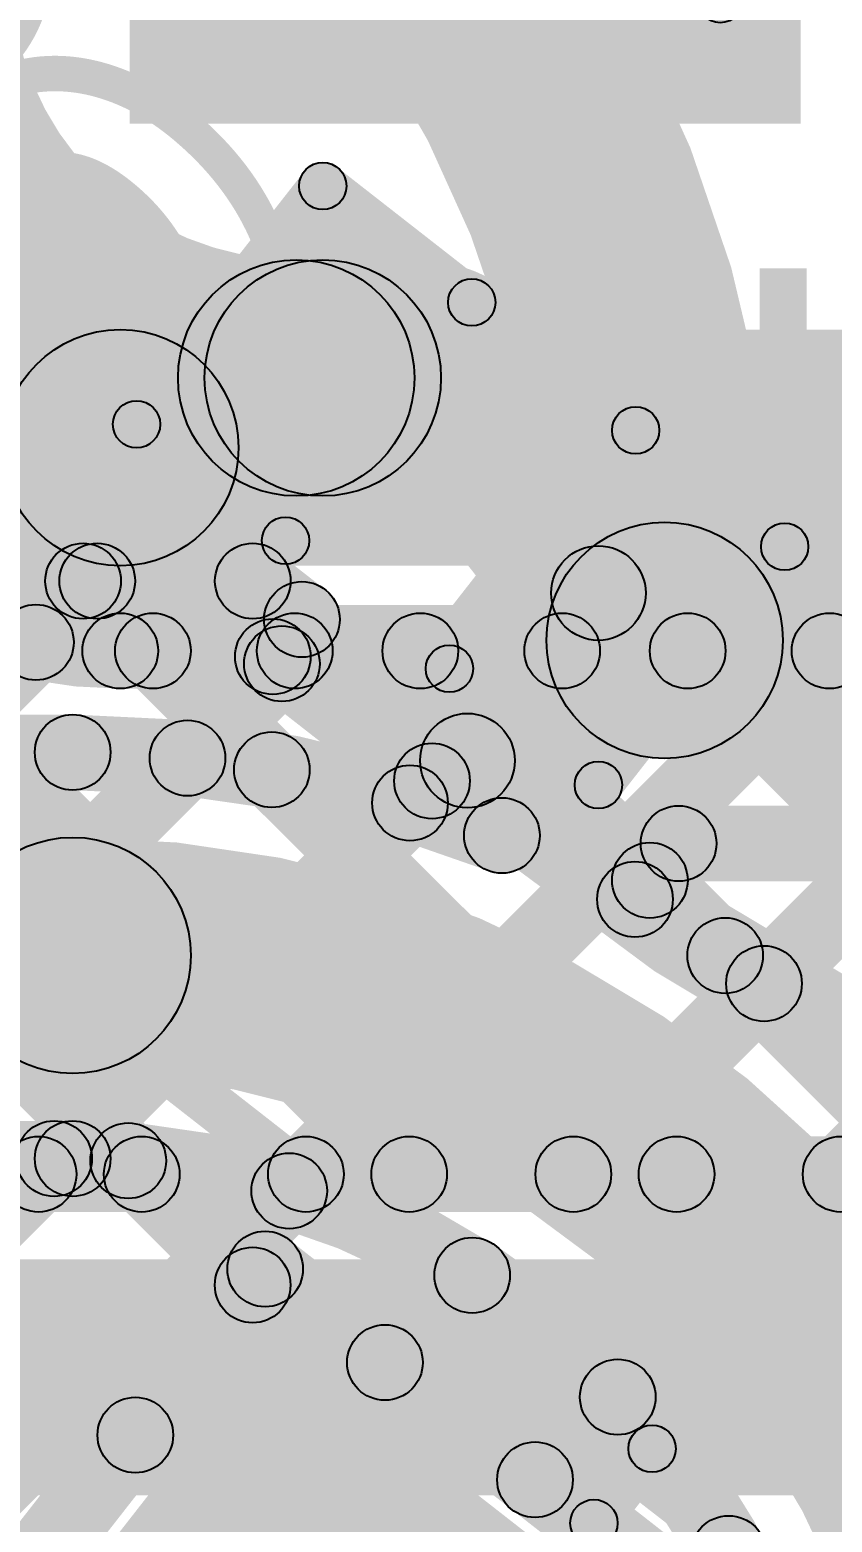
# Model space of a CAD drawing. Header units: millimetres. Extents: x -2.17 to 2.17, y -2.17 to 2.17.
# Drawn here: x -0.4276 to -0.3427, y -0.5983 to -0.4404 of the extents above; entities that cross this region are included whole.
import ezdxf

# ---------------------------------------------------------------- set-up
doc = ezdxf.new("R2010")
doc.units = ezdxf.units.MM
doc.header["$MEASUREMENT"] = 0
for name, color, linetype in [('BottomLayer', 5, 'Continuous'), ('BottomOverlay', 54, 'Continuous'), ('BottomPaste', 16, 'Continuous'), ('BottomSolder', 6, 'Continuous'), ('Mechanical2', 216, 'Continuous'), ('TopLayer', 1, 'Continuous'), ('TopOverlay', 2, 'Continuous'), ('TopPaste', 8, 'Continuous'), ('TopSolder', 216, 'Continuous')]:
    doc.layers.add(name, color=color, linetype=linetype)

# ---------------------------------------------------------------- blocks, each defined once
blk = doc.blocks.new('WS2812B_M____246')
at = {"layer": 'TopLayer'}
blk.add_hatch(color=1, dxfattribs=at).paths.add_polyline_path([(0.03503955, 0.05078785), (0.09409465, 0.05078785), (0.09409465, 0.01141775), (0.03503955, 0.01141775)])
at = {"layer": 'TopOverlay'}
for points in [[(-0.07000009642857143, 0.06749990000000256), (-0.07000010357142857, 0.07249989999999745), (0.06999989642857143, 0.07250009999999744), (0.06999990357142857, 0.06750010000000255)], [(0.07250009999950001, 0.0600000499995), (0.0675001000005, 0.05999995000050001), (0.06749990000049999, 0.0700000500005), (0.0724998999995, 0.0700001499995)]]:
    blk.add_hatch(color=2, dxfattribs=at).paths.add_polyline_path(points)
h = blk.add_hatch(color=2, dxfattribs=at)
edge = h.paths.add_edge_path()
edge.add_arc((0.0699999, 0.0700001), 0.0025, 0, 360)
h = blk.add_hatch(color=2, dxfattribs=at)
edge = h.paths.add_edge_path()
edge.add_arc((0.0699999, 0.0700001), 0.0025, 0, 360)
h = blk.add_hatch(color=2, dxfattribs=at)
edge = h.paths.add_edge_path()
edge.add_arc((0.0700001, 0.06), 0.0025, 0, 360)
at = {"layer": 'TopPaste'}
blk.add_hatch(color=8, dxfattribs=at).paths.add_polyline_path([(0.03503955, 0.05078785), (0.09409465, 0.05078785), (0.09409465, 0.01141775), (0.03503955, 0.01141775)])
at = {"layer": 'TopSolder'}
blk.add_hatch(color=216, dxfattribs=at).paths.add_polyline_path([(0.03103955, 0.05478785), (0.09809465, 0.05478785), (0.09809465, 0.00741775), (0.03103955, 0.00741775)])
at = {"layer": 'TopOverlay'}
for centre in [(0.0699999, 0.0700001), (0.0699999, 0.0700001), (0.0700001, 0.06)]:
    blk.add_circle(centre, 0.0025, dxfattribs=at)
blk = doc.blocks.new('1255AY_1R0N_P3_B_279')
at = {"layer": 'BottomLayer'}
blk.add_hatch(color=5, dxfattribs=at).paths.add_polyline_path([(-0.12401575, 0.1122047), (-0.06102365000000003, 0.1122047), (-0.06102364999999998, -0.1122047), (-0.12401575, -0.1122047)])
at = {"layer": 'BottomPaste'}
blk.add_hatch(color=16, dxfattribs=at).paths.add_polyline_path([(-0.12401575, 0.1122047), (-0.06102365000000003, 0.1122047), (-0.06102364999999998, -0.1122047), (-0.12401575, -0.1122047)])
at = {"layer": 'BottomSolder'}
blk.add_hatch(color=6, dxfattribs=at).paths.add_polyline_path([(-0.12801575, 0.1162047), (-0.05702365000000002, 0.1162047), (-0.05702364999999997, -0.1162047), (-0.12801575, -0.1162047)])
blk = doc.blocks.new('C__0402_417')
at = {"layer": 'TopLayer'}
for points in [[(-0.0275, -0.0125), (-0.0275, 0.0125), (-0.009499999999999998, 0.0125), (-0.009500000000000001, -0.0125)], [(0.009499999999999998, -0.0125), (0.009500000000000001, 0.0125), (0.0275, 0.0125), (0.0275, -0.0125)]]:
    blk.add_hatch(color=1, dxfattribs=at).paths.add_polyline_path(points)
at = {"layer": 'TopOverlay'}
h = blk.add_hatch(color=2, dxfattribs=at)
edge = h.paths.add_edge_path()
edge.add_arc((-0.031, 0.016), 0.0025, 0, 360)
h = blk.add_hatch(color=2, dxfattribs=at)
edge = h.paths.add_edge_path()
edge.add_arc((-0.031, 0.016), 0.0025, 0, 360)
for points in [[(-0.0109999, 0.0185), (-0.0109999, 0.0135), (-0.031, 0.0135), (-0.031, 0.0185)], [(0.031, 0.0185), (0.031, 0.0135), (0.011, 0.0135), (0.011, 0.0185)], [(-0.0335, 0.016), (-0.0285, 0.016), (-0.0285, -0.016), (-0.0335, -0.016)], [(0.0285, 0.016), (0.0335, 0.016), (0.0335, -0.016), (0.0285, -0.016)], [(-0.011, -0.0135), (-0.011, -0.0185), (-0.031, -0.0185), (-0.031, -0.0135)], [(0.031, -0.0135), (0.031, -0.0185), (0.0109999, -0.0185), (0.0109999, -0.0135)]]:
    blk.add_hatch(color=2, dxfattribs=at).paths.add_polyline_path(points)
h = blk.add_hatch(color=2, dxfattribs=at)
edge = h.paths.add_edge_path()
edge.add_arc((-0.0109999, 0.016), 0.0025, 0, 360)
h = blk.add_hatch(color=2, dxfattribs=at)
edge = h.paths.add_edge_path()
edge.add_arc((0.011, 0.016), 0.0025, 0, 360)
h = blk.add_hatch(color=2, dxfattribs=at)
edge = h.paths.add_edge_path()
edge.add_arc((0.031, 0.016), 0.0025, 0, 360)
h = blk.add_hatch(color=2, dxfattribs=at)
edge = h.paths.add_edge_path()
edge.add_arc((0.031, 0.016), 0.0025, 0, 360)
h = blk.add_hatch(color=2, dxfattribs=at)
edge = h.paths.add_edge_path()
edge.add_arc((-0.031, -0.016), 0.0025, 0, 360)
h = blk.add_hatch(color=2, dxfattribs=at)
edge = h.paths.add_edge_path()
edge.add_arc((-0.031, -0.016), 0.0025, 0, 360)
h = blk.add_hatch(color=2, dxfattribs=at)
edge = h.paths.add_edge_path()
edge.add_arc((-0.011, -0.016), 0.0025, 0, 360)
h = blk.add_hatch(color=2, dxfattribs=at)
edge = h.paths.add_edge_path()
edge.add_arc((0.0109999, -0.016), 0.0025, 0, 360)
h = blk.add_hatch(color=2, dxfattribs=at)
edge = h.paths.add_edge_path()
edge.add_arc((0.031, -0.016), 0.0025, 0, 360)
h = blk.add_hatch(color=2, dxfattribs=at)
edge = h.paths.add_edge_path()
edge.add_arc((0.031, -0.016), 0.0025, 0, 360)
at = {"layer": 'TopPaste'}
for points in [[(-0.0275, -0.0125), (-0.0275, 0.0125), (-0.009499999999999998, 0.0125), (-0.009500000000000001, -0.0125)], [(0.009499999999999998, -0.0125), (0.009500000000000001, 0.0125), (0.0275, 0.0125), (0.0275, -0.0125)]]:
    blk.add_hatch(color=8, dxfattribs=at).paths.add_polyline_path(points)
at = {"layer": 'TopSolder'}
for points in [[(-0.0298622, -0.0148622), (-0.0298622, 0.0148622), (-0.007137799999999999, 0.0148622), (-0.007137800000000001, -0.0148622)], [(0.007137799999999999, -0.0148622), (0.007137800000000001, 0.0148622), (0.0298622, 0.0148622), (0.0298622, -0.0148622)]]:
    blk.add_hatch(color=216, dxfattribs=at).paths.add_polyline_path(points)
at = {"layer": 'TopOverlay'}
for centre in [(-0.031, 0.016), (-0.031, 0.016), (-0.0109999, 0.016), (0.011, 0.016), (0.031, 0.016), (0.031, 0.016), (-0.031, -0.016), (-0.031, -0.016), (-0.011, -0.016), (0.0109999, -0.016), (0.031, -0.016), (0.031, -0.016)]:
    blk.add_circle(centre, 0.0025, dxfattribs=at)
blk = doc.blocks.new('C__0402_433')
at = {"layer": 'TopLayer'}
for points in [[(-0.0275001, -0.0125), (-0.0275001, 0.0125), (-0.009500100000000003, 0.0125), (-0.009500099999999997, -0.0125)], [(0.009500100000000003, -0.0125), (0.009500099999999997, 0.0125), (0.0275001, 0.0125), (0.0275001, -0.0125)]]:
    blk.add_hatch(color=1, dxfattribs=at).paths.add_polyline_path(points)
at = {"layer": 'TopOverlay'}
h = blk.add_hatch(color=2, dxfattribs=at)
edge = h.paths.add_edge_path()
edge.add_arc((-0.0309999, 0.0159999), 0.0025, 0, 360)
h = blk.add_hatch(color=2, dxfattribs=at)
edge = h.paths.add_edge_path()
edge.add_arc((-0.0309999, 0.0159999), 0.0025, 0, 360)
for points in [[(-0.030999875, 0.013499900000125), (-0.030999925, 0.018499899999875), (-0.010999925, 0.018500099999875), (-0.010999875, 0.013500100000125)], [(0.011, 0.0135), (0.011, 0.0185), (0.0309999, 0.0185), (0.0309999, 0.0135)], [(-0.0284999, -0.016), (-0.0334999, -0.016), (-0.0334999, 0.0159999), (-0.0284999, 0.0159999)], [(0.0334999, -0.0159999), (0.0284999, -0.0159999), (0.0284999, 0.016), (0.0334999, 0.016)], [(-0.0309999, -0.0185), (-0.0309999, -0.0135), (-0.011, -0.0135), (-0.011, -0.0185)], [(0.010999925, -0.018500099999875), (0.010999875, -0.013500100000125), (0.030999875, -0.013499900000125), (0.030999925, -0.018499899999875)]]:
    blk.add_hatch(color=2, dxfattribs=at).paths.add_polyline_path(points)
h = blk.add_hatch(color=2, dxfattribs=at)
edge = h.paths.add_edge_path()
edge.add_arc((-0.0109999, 0.0160001), 0.0025, 0, 360)
h = blk.add_hatch(color=2, dxfattribs=at)
edge = h.paths.add_edge_path()
edge.add_arc((0.011, 0.016), 0.0025, 0, 360)
h = blk.add_hatch(color=2, dxfattribs=at)
edge = h.paths.add_edge_path()
edge.add_arc((0.0309999, 0.016), 0.0025, 0, 360)
h = blk.add_hatch(color=2, dxfattribs=at)
edge = h.paths.add_edge_path()
edge.add_arc((0.0309999, 0.016), 0.0025, 0, 360)
h = blk.add_hatch(color=2, dxfattribs=at)
edge = h.paths.add_edge_path()
edge.add_arc((-0.0309999, -0.016), 0.0025, 0, 360)
h = blk.add_hatch(color=2, dxfattribs=at)
edge = h.paths.add_edge_path()
edge.add_arc((-0.0309999, -0.016), 0.0025, 0, 360)
h = blk.add_hatch(color=2, dxfattribs=at)
edge = h.paths.add_edge_path()
edge.add_arc((-0.011, -0.016), 0.0025, 0, 360)
h = blk.add_hatch(color=2, dxfattribs=at)
edge = h.paths.add_edge_path()
edge.add_arc((0.0109999, -0.0160001), 0.0025, 0, 360)
h = blk.add_hatch(color=2, dxfattribs=at)
edge = h.paths.add_edge_path()
edge.add_arc((0.0309999, -0.0159999), 0.0025, 0, 360)
h = blk.add_hatch(color=2, dxfattribs=at)
edge = h.paths.add_edge_path()
edge.add_arc((0.0309999, -0.0159999), 0.0025, 0, 360)
at = {"layer": 'TopPaste'}
for points in [[(-0.0275001, -0.0125), (-0.0275001, 0.0125), (-0.009500100000000003, 0.0125), (-0.009500099999999997, -0.0125)], [(0.009500100000000003, -0.0125), (0.009500099999999997, 0.0125), (0.0275001, 0.0125), (0.0275001, -0.0125)]]:
    blk.add_hatch(color=8, dxfattribs=at).paths.add_polyline_path(points)
at = {"layer": 'TopSolder'}
for points in [[(-0.0298623, -0.0148622), (-0.0298623, 0.0148622), (-0.007137900000000003, 0.0148622), (-0.007137899999999997, -0.0148622)], [(0.007137900000000003, -0.0148622), (0.007137899999999997, 0.0148622), (0.0298623, 0.0148622), (0.0298623, -0.0148622)]]:
    blk.add_hatch(color=216, dxfattribs=at).paths.add_polyline_path(points)
at = {"layer": 'TopOverlay'}
for centre in [(-0.0309999, 0.0159999), (-0.0309999, 0.0159999), (-0.0109999, 0.0160001), (0.011, 0.016), (0.0309999, 0.016), (0.0309999, 0.016), (-0.0309999, -0.016), (-0.0309999, -0.016), (-0.011, -0.016), (0.0109999, -0.0160001), (0.0309999, -0.0159999), (0.0309999, -0.0159999)]:
    blk.add_circle(centre, 0.0025, dxfattribs=at)

msp = doc.modelspace()

# ---------------------------------------------------------------- hatches: boundary and pattern name
at = {"layer": 'BottomLayer'}
for points in [[(-0.5043284271247461, -0.4502691271247461), (-0.4986715728752539, -0.4446122728752538), (-0.3846122728752538, -0.5586715728752538), (-0.3902691271247462, -0.5643284271247462)], [(-0.418, -0.4971105), (-0.418, -0.4721105), (-0.33, -0.4721105), (-0.33, -0.4971105)], [(-0.5043284271247461, -0.4785534271247461), (-0.4986715728752539, -0.4728965728752538), (-0.4128965728752538, -0.5586715728752538), (-0.4185534271247462, -0.5643284271247462)], [(-0.3672484728752538, -0.5643284271247462), (-0.3729053271247462, -0.5586715728752538), (-0.3124440271247462, -0.4982102728752539), (-0.3067871728752538, -0.5038671271247461)], [(-0.418, -0.5101105), (-0.418, -0.5021105), (-0.33, -0.5021105), (-0.33, -0.5101105)], [(-0.4803856728752539, -0.5643284271247462), (-0.4860425271247462, -0.5586715728752538), (-0.4297496271247461, -0.5023786728752538), (-0.4240927728752539, -0.5080355271247461)], [(-0.4521013728752539, -0.5643284271247462), (-0.4577582271247461, -0.5586715728752538), (-0.4023687271247462, -0.5032820728752538), (-0.3967118728752538, -0.5089389271247462)], [(-0.4238170728752538, -0.5643284271247462), (-0.4294739271247461, -0.5586715728752538), (-0.3740844271247462, -0.5032820728752538), (-0.3684275728752538, -0.5089389271247462)], [(-0.4173743271247462, -0.5089389271247462), (-0.4117174728752538, -0.5032820728752538), (-0.3563279728752538, -0.5586715728752538), (-0.3619848271247462, -0.5643284271247462)], [(-0.3955327728752538, -0.5643284271247462), (-0.4011896271247462, -0.5586715728752538), (-0.3458001271247462, -0.5032820728752538), (-0.3401432728752538, -0.5089389271247462)], [(-0.3890900271247462, -0.5089389271247462), (-0.3834331728752538, -0.5032820728752538), (-0.3280436728752538, -0.5586715728752538), (-0.3337005271247462, -0.5643284271247462)], [(-0.3608057271247462, -0.5089389271247462), (-0.3551488728752538, -0.5032820728752538), (-0.2997593728752538, -0.5586715728752538), (-0.3054162271247462, -0.5643284271247462)], [(-0.3389641728752538, -0.5643284271247462), (-0.3446210271247462, -0.5586715728752538), (-0.3023284271247462, -0.5163789728752538), (-0.2966715728752538, -0.5220358271247462)], [(-1.037448, -0.5655), (-1.037448, -0.5575), (-0.296592, -0.5575), (-0.296592, -0.5655)], [(-1.0686105, -0.5955), (-1.0686105, -0.5705), (-0.285, -0.5705), (-0.285, -0.5955)]]:
    msp.add_hatch(color=5, dxfattribs=at).paths.add_polyline_path(points)
h = msp.add_hatch(color=5, dxfattribs=at)
edge = h.paths.add_edge_path()
edge.add_arc((-0.418, -0.4846105), 0.0125, 0, 360)
h = msp.add_hatch(color=5, dxfattribs=at)
edge = h.paths.add_edge_path()
edge.add_arc((-0.418, -0.4846105), 0.0125, 0, 360)
h = msp.add_hatch(color=5, dxfattribs=at)
edge = h.paths.add_edge_path()
edge.add_arc((-0.4269212, -0.5052071), 0.004, 0, 360)
h = msp.add_hatch(color=5, dxfattribs=at)
edge = h.paths.add_edge_path()
edge.add_arc((-0.418, -0.5061105), 0.004, 0, 360)
h = msp.add_hatch(color=5, dxfattribs=at)
edge = h.paths.add_edge_path()
edge.add_arc((-0.418, -0.5061105), 0.004, 0, 360)
h = msp.add_hatch(color=5, dxfattribs=at)
edge = h.paths.add_edge_path()
edge.add_arc((-0.4145459, -0.5061105), 0.004, 0, 360)
h = msp.add_hatch(color=5, dxfattribs=at)
edge = h.paths.add_edge_path()
edge.add_arc((-0.3995403, -0.5061105), 0.004, 0, 360)
h = msp.add_hatch(color=5, dxfattribs=at)
edge = h.paths.add_edge_path()
edge.add_arc((-0.3862616, -0.5061105), 0.004, 0, 360)
h = msp.add_hatch(color=5, dxfattribs=at)
edge = h.paths.add_edge_path()
edge.add_arc((-0.371256, -0.5061105), 0.004, 0, 360)
h = msp.add_hatch(color=5, dxfattribs=at)
edge = h.paths.add_edge_path()
edge.add_arc((-0.3579773, -0.5061105), 0.004, 0, 360)
h = msp.add_hatch(color=5, dxfattribs=at)
edge = h.paths.add_edge_path()
edge.add_arc((-0.3429717, -0.5061105), 0.004, 0, 360)
h = msp.add_hatch(color=5, dxfattribs=at)
edge = h.paths.add_edge_path()
edge.add_arc((-0.4266455, -0.5615), 0.004, 0, 360)
h = msp.add_hatch(color=5, dxfattribs=at)
edge = h.paths.add_edge_path()
edge.add_arc((-0.415725, -0.5615), 0.004, 0, 360)
h = msp.add_hatch(color=5, dxfattribs=at)
edge = h.paths.add_edge_path()
edge.add_arc((-0.3983612, -0.5615), 0.004, 0, 360)
h = msp.add_hatch(color=5, dxfattribs=at)
edge = h.paths.add_edge_path()
edge.add_arc((-0.3874407, -0.5615), 0.004, 0, 360)
h = msp.add_hatch(color=5, dxfattribs=at)
edge = h.paths.add_edge_path()
edge.add_arc((-0.3700769, -0.5615), 0.004, 0, 360)
h = msp.add_hatch(color=5, dxfattribs=at)
edge = h.paths.add_edge_path()
edge.add_arc((-0.3591564, -0.5615), 0.004, 0, 360)
h = msp.add_hatch(color=5, dxfattribs=at)
edge = h.paths.add_edge_path()
edge.add_arc((-0.3417926, -0.5615), 0.004, 0, 360)
at = {"layer": 'BottomSolder'}
h = msp.add_hatch(color=6, dxfattribs=at)
edge = h.paths.add_edge_path()
edge.add_arc((-0.441, -0.4336105), 0.015811, 0, 360)
at = {"layer": 'TopLayer'}
for points in [[(-0.4537005, -0.4897208), (-0.4537005, -0.4647208), (-0.3993897, -0.4647208), (-0.3993897, -0.4897208)], [(-0.3993897, -0.4897208), (-0.3993897, -0.4647208), (-0.3965782, -0.4647208), (-0.3965782, -0.4897208)], [(-0.3604219, -0.5175002), (-0.3604219, -0.4925002), (-0.3604218, -0.4925002), (-0.3604218, -0.5175002)], [(-0.3604218, -0.5175002), (-0.3604218, -0.4925002), (-0.2775534, -0.4925002), (-0.2775534, -0.5175002)], [(-0.4512704, -0.5027208), (-0.4512704, -0.4947208), (-0.4039812, -0.4947208), (-0.4039812, -0.5027208)], [(-0.4357356728752538, -0.5196784271247461), (-0.4413925271247461, -0.5140215728752539), (-0.4232633271247461, -0.4958923728752538), (-0.4176064728752538, -0.5015492271247461)], [(-0.4247638271247461, -0.5015492271247461), (-0.4191069728752538, -0.4958923728752538), (-0.3991368728752538, -0.5158624728752539), (-0.4047937271247462, -0.5215193271247461)], [(-0.4064438326474601, -0.5018728533694187), (-0.4015185673525399, -0.4955687466305814), (-0.3963201673525399, -0.4996301466305814), (-0.4012454326474602, -0.5059342533694187)], [(-0.3773341515777585, -0.520808714218918), (-0.3852142484222415, -0.514652085781082), (-0.3713618484222415, -0.496921885781082), (-0.3634817515777585, -0.5030785142189179)], [(-0.3987090401037739, -0.5091849242934324), (-0.4050131598962261, -0.5042596757065676), (-0.4019348598962261, -0.5003195757065676), (-0.3956307401037739, -0.5052448242934324)], [(-0.4043237455918811, -0.5098743432561734), (-0.3993984544081189, -0.5035702567438265), (-0.3751691544081189, -0.5225002567438265), (-0.3800944455918811, -0.5288043432561734)], [(-0.4080600728752538, -0.5202871271247461), (-0.4137169271247462, -0.5146302728752539), (-0.4037301271247462, -0.5046434728752539), (-0.3980732728752538, -0.5103003271247462)], [(-0.4512704, -0.52085), (-0.4512704, -0.51285), (-0.4230353, -0.51285), (-0.4230353, -0.52085)], [(-0.3845247728752538, -0.5250361271247461), (-0.3901816271247462, -0.5193792728752539), (-0.3878515271247462, -0.5170491728752539), (-0.3821946728752538, -0.5227060271247461)], [(-0.3589385, -0.5305002), (-0.3589385, -0.5225002), (-0.2775534, -0.5225002), (-0.2775534, -0.5305002)], [(-0.3604007639997912, -0.534868854879066), (-0.3667048360002088, -0.529943545120934), (-0.3620905360002089, -0.524037545120934), (-0.3557864639997912, -0.528962854879066)], [(-0.3470737728752538, -0.5441537271247462), (-0.3527306271247462, -0.5384968728752538), (-0.3379055271247462, -0.5236717728752539), (-0.3322486728752538, -0.5293286271247462)], [(-0.452, -0.55085), (-0.452, -0.52585), (-0.4230353, -0.52585), (-0.4230353, -0.55085)], [(-0.3648079271247462, -0.5332208271247462), (-0.3591510728752538, -0.5275639728752538), (-0.3511837728752538, -0.5355312728752538), (-0.3568406271247462, -0.5411881271247462)], [(-0.452, -0.56385), (-0.452, -0.55585), (-0.4230353, -0.55585), (-0.4230353, -0.56385)], [(-0.5063868728752539, -0.6468982271247461), (-0.5120437271247461, -0.6412413728752538), (-0.4278239271247462, -0.5570215728752539), (-0.4221670728752538, -0.5626784271247461)], [(-0.4484875271247462, -0.5626784271247461), (-0.4428306728752539, -0.5570215728752539), (-0.4135754728752538, -0.5862767728752538), (-0.4192323271247462, -0.5919336271247462)], [(-0.4199826271247462, -0.5628990271247462), (-0.4143257728752538, -0.5572421728752539), (-0.4011697728752538, -0.5703981728752539), (-0.4068266271247462, -0.5760550271247461)], [(-0.4794036728752539, -0.6481993271247461), (-0.4850605271247461, -0.6425424728752539), (-0.4029563271247462, -0.5604382728752538), (-0.3972994728752538, -0.5660951271247462)], [(-0.4051341442932621, -0.5746805442707651), (-0.4002088557067379, -0.5683764557292349), (-0.3459780557067379, -0.6107461557292349), (-0.3509033442932621, -0.6170502442707652)], [(-0.4347384586909444, -0.6190693480840768), (-0.4410425413090556, -0.6141440519159233), (-0.4058235413090556, -0.5690658519159232), (-0.3995194586909444, -0.5739911480840768)], [(-0.3871746728752538, -0.5842546271247462), (-0.3928315271247462, -0.5785977728752538), (-0.3836023271247462, -0.5693685728752539), (-0.3779454728752538, -0.5750254271247461)], [(-0.3712960728752538, -0.5966603271247461), (-0.3769529271247462, -0.5910034728752539), (-0.3682029271247462, -0.5822534728752539), (-0.3625460728752538, -0.5879103271247461)]]:
    msp.add_hatch(color=1, dxfattribs=at).paths.add_polyline_path(points)
h = msp.add_hatch(color=1, dxfattribs=at)
edge = h.paths.add_edge_path()
edge.add_arc((-0.3993897, -0.4772208), 0.0125, 0, 360)
h = msp.add_hatch(color=1, dxfattribs=at)
edge = h.paths.add_edge_path()
edge.add_arc((-0.3993897, -0.4772208), 0.0125, 0, 360)
h = msp.add_hatch(color=1, dxfattribs=at)
edge = h.paths.add_edge_path()
edge.add_arc((-0.3993897, -0.4772208), 0.0125, 0, 360)
h = msp.add_hatch(color=1, dxfattribs=at)
edge = h.paths.add_edge_path()
edge.add_arc((-0.3965782, -0.4772208), 0.0125, 0, 360)
h = msp.add_hatch(color=1, dxfattribs=at)
edge = h.paths.add_edge_path()
edge.add_arc((-0.3604219, -0.5050002), 0.0125, 0, 360)
h = msp.add_hatch(color=1, dxfattribs=at)
edge = h.paths.add_edge_path()
edge.add_arc((-0.3604219, -0.5050002), 0.0125, 0, 360)
h = msp.add_hatch(color=1, dxfattribs=at)
edge = h.paths.add_edge_path()
edge.add_arc((-0.3604218, -0.5050002), 0.0125, 0, 360)
h = msp.add_hatch(color=1, dxfattribs=at)
edge = h.paths.add_edge_path()
edge.add_arc((-0.3604218, -0.5050002), 0.0125, 0, 360)
h = msp.add_hatch(color=1, dxfattribs=at)
edge = h.paths.add_edge_path()
edge.add_arc((-0.4219354, -0.4987208), 0.004, 0, 360)
h = msp.add_hatch(color=1, dxfattribs=at)
edge = h.paths.add_edge_path()
edge.add_arc((-0.4204349, -0.4987208), 0.004, 0, 360)
h = msp.add_hatch(color=1, dxfattribs=at)
edge = h.paths.add_edge_path()
edge.add_arc((-0.4039812, -0.4987208), 0.004, 0, 360)
h = msp.add_hatch(color=1, dxfattribs=at)
edge = h.paths.add_edge_path()
edge.add_arc((-0.4039812, -0.4987208), 0.004, 0, 360)
h = msp.add_hatch(color=1, dxfattribs=at)
edge = h.paths.add_edge_path()
edge.add_arc((-0.3674218, -0.5000002), 0.005, 0, 360)
h = msp.add_hatch(color=1, dxfattribs=at)
edge = h.paths.add_edge_path()
edge.add_arc((-0.3987828, -0.5027822), 0.004, 0, 360)
h = msp.add_hatch(color=1, dxfattribs=at)
edge = h.paths.add_edge_path()
edge.add_arc((-0.3987828, -0.5027822), 0.004, 0, 360)
h = msp.add_hatch(color=1, dxfattribs=at)
edge = h.paths.add_edge_path()
edge.add_arc((-0.4018611, -0.5067223), 0.004, 0, 360)
h = msp.add_hatch(color=1, dxfattribs=at)
edge = h.paths.add_edge_path()
edge.add_arc((-0.4018611, -0.5067223), 0.004, 0, 360)
h = msp.add_hatch(color=1, dxfattribs=at)
edge = h.paths.add_edge_path()
edge.add_arc((-0.4009017, -0.5074719), 0.004, 0, 360)
h = msp.add_hatch(color=1, dxfattribs=at)
edge = h.paths.add_edge_path()
edge.add_arc((-0.4230353, -0.51685), 0.004, 0, 360)
h = msp.add_hatch(color=1, dxfattribs=at)
edge = h.paths.add_edge_path()
edge.add_arc((-0.4230353, -0.51685), 0.004, 0, 360)
h = msp.add_hatch(color=1, dxfattribs=at)
edge = h.paths.add_edge_path()
edge.add_arc((-0.3812742, -0.5177304), 0.005, 0, 360)
h = msp.add_hatch(color=1, dxfattribs=at)
edge = h.paths.add_edge_path()
edge.add_arc((-0.4108885, -0.5174587), 0.004, 0, 360)
h = msp.add_hatch(color=1, dxfattribs=at)
edge = h.paths.add_edge_path()
edge.add_arc((-0.4019653, -0.5186909), 0.004, 0, 360)
h = msp.add_hatch(color=1, dxfattribs=at)
edge = h.paths.add_edge_path()
edge.add_arc((-0.3850231, -0.5198776), 0.004, 0, 360)
h = msp.add_hatch(color=1, dxfattribs=at)
edge = h.paths.add_edge_path()
edge.add_arc((-0.3873532, -0.5222077), 0.004, 0, 360)
h = msp.add_hatch(color=1, dxfattribs=at)
edge = h.paths.add_edge_path()
edge.add_arc((-0.3776318, -0.5256523), 0.004, 0, 360)
h = msp.add_hatch(color=1, dxfattribs=at)
edge = h.paths.add_edge_path()
edge.add_arc((-0.3776318, -0.5256523), 0.004, 0, 360)
h = msp.add_hatch(color=1, dxfattribs=at)
edge = h.paths.add_edge_path()
edge.add_arc((-0.3589385, -0.5265002), 0.004, 0, 360)
h = msp.add_hatch(color=1, dxfattribs=at)
edge = h.paths.add_edge_path()
edge.add_arc((-0.3589385, -0.5265002), 0.004, 0, 360)
h = msp.add_hatch(color=1, dxfattribs=at)
edge = h.paths.add_edge_path()
edge.add_arc((-0.4230353, -0.53835), 0.0125, 0, 360)
h = msp.add_hatch(color=1, dxfattribs=at)
edge = h.paths.add_edge_path()
edge.add_arc((-0.4230353, -0.53835), 0.0125, 0, 360)
h = msp.add_hatch(color=1, dxfattribs=at)
edge = h.paths.add_edge_path()
edge.add_arc((-0.3619795, -0.5303924), 0.004, 0, 360)
h = msp.add_hatch(color=1, dxfattribs=at)
edge = h.paths.add_edge_path()
edge.add_arc((-0.3635528, -0.5324062), 0.004, 0, 360)
h = msp.add_hatch(color=1, dxfattribs=at)
edge = h.paths.add_edge_path()
edge.add_arc((-0.3635528, -0.5324062), 0.004, 0, 360)
h = msp.add_hatch(color=1, dxfattribs=at)
edge = h.paths.add_edge_path()
edge.add_arc((-0.3540122, -0.5383597), 0.004, 0, 360)
h = msp.add_hatch(color=1, dxfattribs=at)
edge = h.paths.add_edge_path()
edge.add_arc((-0.3499022, -0.5413253), 0.004, 0, 360)
h = msp.add_hatch(color=1, dxfattribs=at)
edge = h.paths.add_edge_path()
edge.add_arc((-0.4249955, -0.55985), 0.004, 0, 360)
h = msp.add_hatch(color=1, dxfattribs=at)
edge = h.paths.add_edge_path()
edge.add_arc((-0.4230353, -0.55985), 0.004, 0, 360)
h = msp.add_hatch(color=1, dxfattribs=at)
edge = h.paths.add_edge_path()
edge.add_arc((-0.4230353, -0.55985), 0.004, 0, 360)
h = msp.add_hatch(color=1, dxfattribs=at)
edge = h.paths.add_edge_path()
edge.add_arc((-0.4171542, -0.5600706), 0.004, 0, 360)
h = msp.add_hatch(color=1, dxfattribs=at)
edge = h.paths.add_edge_path()
edge.add_arc((-0.4001279, -0.5632667), 0.004, 0, 360)
h = msp.add_hatch(color=1, dxfattribs=at)
edge = h.paths.add_edge_path()
edge.add_arc((-0.4026715, -0.5715285), 0.004, 0, 360)
h = msp.add_hatch(color=1, dxfattribs=at)
edge = h.paths.add_edge_path()
edge.add_arc((-0.4026715, -0.5715285), 0.004, 0, 360)
h = msp.add_hatch(color=1, dxfattribs=at)
edge = h.paths.add_edge_path()
edge.add_arc((-0.3807739, -0.572197), 0.004, 0, 360)
h = msp.add_hatch(color=1, dxfattribs=at)
edge = h.paths.add_edge_path()
edge.add_arc((-0.4039982, -0.5732266), 0.004, 0, 360)
h = msp.add_hatch(color=1, dxfattribs=at)
edge = h.paths.add_edge_path()
edge.add_arc((-0.3900031, -0.5814262), 0.004, 0, 360)
h = msp.add_hatch(color=1, dxfattribs=at)
edge = h.paths.add_edge_path()
edge.add_arc((-0.3653745, -0.5850819), 0.004, 0, 360)
h = msp.add_hatch(color=1, dxfattribs=at)
edge = h.paths.add_edge_path()
edge.add_arc((-0.4164039, -0.5891052), 0.004, 0, 360)
h = msp.add_hatch(color=1, dxfattribs=at)
edge = h.paths.add_edge_path()
edge.add_arc((-0.3741245, -0.5938319), 0.004, 0, 360)
h = msp.add_hatch(color=1, dxfattribs=at)
edge = h.paths.add_edge_path()
edge.add_arc((-0.353648, -0.6016397), 0.004, 0, 360)

# ---------------------------------------------------------------- linework, layer by layer
at = {"layer": 'BottomLayer'}
for points, const_width in [([(-0.418, -0.4846105, -0.4142135623730951), (-0.441, -0.4616105)], 0.025), ([(-0.418, -0.5061105, -0.4142135623730951), (-0.4625, -0.4616105)], 0.008)]:
    msp.add_lwpolyline(points, format="xyb", dxfattribs=dict(at, const_width=const_width))
for centre, radius in [((-0.418, -0.4846105), 0.0125), ((-0.418, -0.4846105), 0.0125), ((-0.4269212, -0.5052071), 0.004), ((-0.418, -0.5061105), 0.004), ((-0.418, -0.5061105), 0.004), ((-0.4145459, -0.5061105), 0.004), ((-0.3995403, -0.5061105), 0.004), ((-0.3862616, -0.5061105), 0.004), ((-0.371256, -0.5061105), 0.004), ((-0.3579773, -0.5061105), 0.004), ((-0.3429717, -0.5061105), 0.004), ((-0.4266455, -0.5615), 0.004), ((-0.415725, -0.5615), 0.004), ((-0.3983612, -0.5615), 0.004), ((-0.3874407, -0.5615), 0.004), ((-0.3700769, -0.5615), 0.004), ((-0.3591564, -0.5615), 0.004), ((-0.3417926, -0.5615), 0.004)]:
    msp.add_circle(centre, radius, dxfattribs=at)
at = {"layer": 'Mechanical2', "const_width": 0.01}
for points in [[(2.1653543, 0.001, 1), (-2.1653543, 0.001, 1)], [(2.081354, -0.01, 1), (-2.049354, -0.01, 1)], [(1.8405512, 0.001, 1), (-1.8405512, 0.001, 1)], [(1.6437008, 0.001, 1), (-1.6437008, 0.001, 1)], [(1.503937, 0, 1), (-1.503937, 0, 1)], [(1.3070866, 0.001, 1), (-1.3070866, 0.001, 1)], [(1.1732283, 0.001, 1), (-1.1732283, 0.001, 1)], [(0.976378, 0.001, 1), (-0.976378, 0.001, 1)], [(0.8425197, 0.001, 1), (-0.8425197, 0.001, 1)], [(0.6456693, 0.001, 1), (-0.6456693, 0.001, 1)], [(0.510811, -0.0126105, 1), (-0.512811, -0.0126105, 1)]]:
    msp.add_lwpolyline(points, format="xyb", close=True, dxfattribs=at)
at = {"layer": 'TopLayer'}
for points, const_width in [([(-0.4577391, -0.381, -0.3495882883086783), (-0.3604219, -0.5050002)], 0.025), ([(-0.3549185, -0.415692, -0.4142135623730951), (-0.308, -0.4626105)], 0.025), ([(-0.3993897, -0.4772208, -0.4142135623730951), (-0.442, -0.4346105)], 0.025), ([(-0.4230353, -0.51685, -0.09604012559857024), (-0.3776318, -0.5256523)], 0.008), ([(-0.4230353, -0.53835, -0.4142135623730951), (-0.3230353, -0.63835)], 0.025), ([(-0.3635528, -0.5324062, -0.1490881722218464), (-0.3145566, -0.5836268)], 0.008), ([(-0.4230353, -0.55985, -0.3242014756221203), (-0.3484407, -0.6138982)], 0.008)]:
    msp.add_lwpolyline(points, format="xyb", dxfattribs=dict(at, const_width=const_width))
for centre, radius in [((-0.3993897, -0.4772208), 0.0125), ((-0.3993897, -0.4772208), 0.0125), ((-0.3993897, -0.4772208), 0.0125), ((-0.3965782, -0.4772208), 0.0125), ((-0.3604219, -0.5050002), 0.0125), ((-0.3604219, -0.5050002), 0.0125), ((-0.3604218, -0.5050002), 0.0125), ((-0.3604218, -0.5050002), 0.0125), ((-0.4219354, -0.4987208), 0.004), ((-0.4204349, -0.4987208), 0.004), ((-0.4039812, -0.4987208), 0.004), ((-0.4039812, -0.4987208), 0.004), ((-0.3674218, -0.5000002), 0.005), ((-0.3987828, -0.5027822), 0.004), ((-0.3987828, -0.5027822), 0.004), ((-0.4018611, -0.5067223), 0.004), ((-0.4018611, -0.5067223), 0.004), ((-0.4009017, -0.5074719), 0.004), ((-0.4230353, -0.51685), 0.004), ((-0.4230353, -0.51685), 0.004), ((-0.3812742, -0.5177304), 0.005), ((-0.4108885, -0.5174587), 0.004), ((-0.4019653, -0.5186909), 0.004), ((-0.3850231, -0.5198776), 0.004), ((-0.3873532, -0.5222077), 0.004), ((-0.3776318, -0.5256523), 0.004), ((-0.3776318, -0.5256523), 0.004), ((-0.3589385, -0.5265002), 0.004), ((-0.3589385, -0.5265002), 0.004), ((-0.4230353, -0.53835), 0.0125), ((-0.4230353, -0.53835), 0.0125), ((-0.3619795, -0.5303924), 0.004), ((-0.3635528, -0.5324062), 0.004), ((-0.3635528, -0.5324062), 0.004), ((-0.3540122, -0.5383597), 0.004), ((-0.3499022, -0.5413253), 0.004), ((-0.4249955, -0.55985), 0.004), ((-0.4230353, -0.55985), 0.004), ((-0.4230353, -0.55985), 0.004), ((-0.4171542, -0.5600706), 0.004), ((-0.4001279, -0.5632667), 0.004), ((-0.4026715, -0.5715285), 0.004), ((-0.4026715, -0.5715285), 0.004), ((-0.3807739, -0.572197), 0.004), ((-0.4039982, -0.5732266), 0.004), ((-0.3900031, -0.5814262), 0.004), ((-0.3653745, -0.5850819), 0.004), ((-0.4164039, -0.5891052), 0.004), ((-0.3741245, -0.5938319), 0.004), ((-0.353648, -0.6016397), 0.004)]:
    msp.add_circle(centre, radius, dxfattribs=at)

# ---------------------------------------------------------------- block references
for name, p, rotation in [('1255AY_1R0N_P3_B_279', (-0.289, -0.3341025), 360), ('C__0402_433', (-0.368, -0.4049478), 320), ('C__0402_417', (-0.382, -0.4886105), 142), ('WS2812B_M____246', (-0.46, -0.6026105), 322.0000000000001)]:
    msp.add_blockref(name, p, dxfattribs=dict(rotation=rotation))

# ---------------------------------------------------------------- texts
at = {"layer": 'BottomOverlay', "text_generation_flag": 2}
for s, p in [('L2', (-0.341, -0.5056105)), ('L12', (-0.3241733, -0.628))]:
    msp.add_text(s, height=0.04, dxfattribs=at).set_placement(p)
at = {"layer": 'TopOverlay'}
msp.add_text('@', height=0.04, rotation=230, dxfattribs=at).set_placement((-0.418, -0.437))

doc.saveas('drawing.dxf')
